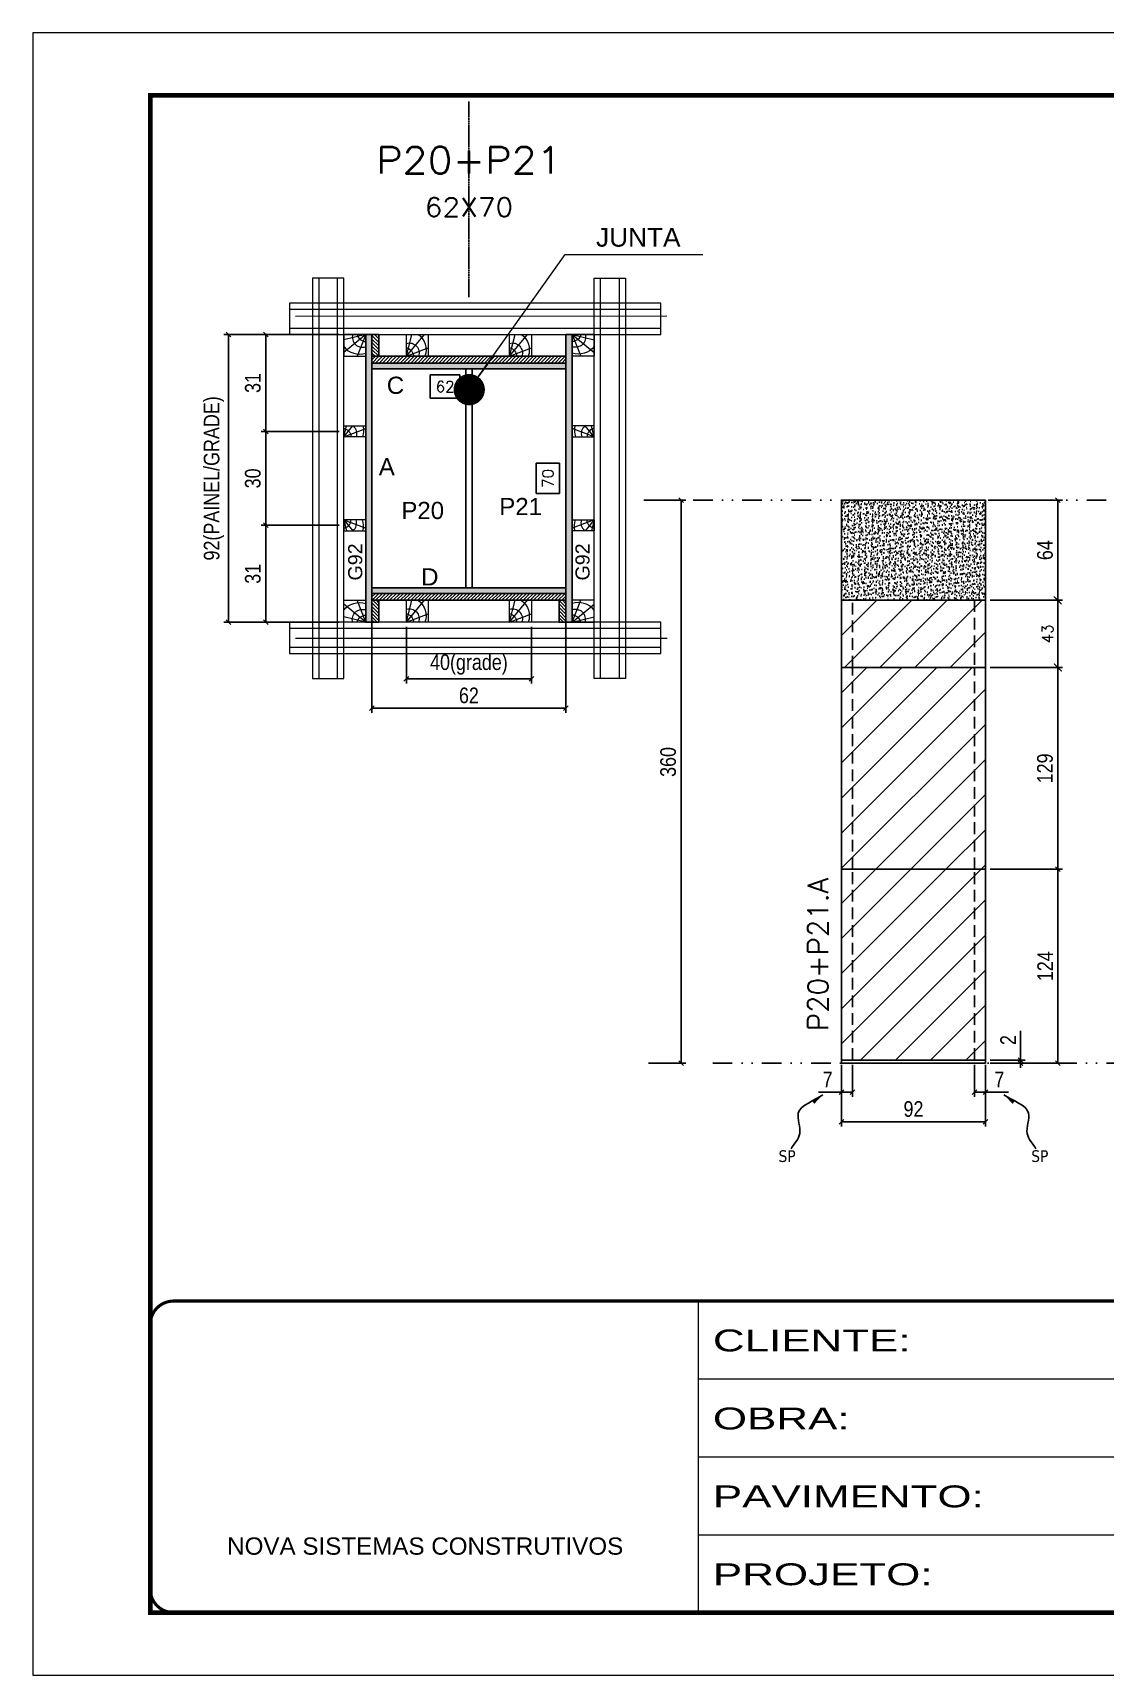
# Model space of a CAD drawing. Extents: x 2949 to 9203, y -16089 to 12527.
# Drawn here: x 4548 to 5233, y 10328 to 11378 of the extents above; entities that cross this region are included whole.
import ezdxf
from ezdxf.enums import TextEntityAlignment as Align

# ---------------------------------------------------------------- set-up
doc = ezdxf.new("R2010")
doc.units = 0
for name, pattern in [('CONTINUO', [0]), ('DASHED', [0.75, 0.5, -0.25]), ('DIVIDE2', [0.625, 0.25, -0.125, 0, -0.125, 0, -0.125]), ('HIDDEN', [0.375, 0.25, -0.125])]:
    doc.linetypes.add(name, pattern=pattern)
for name, color, linetype in [('CHAPA', 1, 'Continuous'), ('COTA', 241, 'Continuous'), ('cotas', 4, 'Continuous'), ('MEIO_PONT', 93, 'Continuous'), ('Nível', 160, 'Continuous'), ('Painéis', 200, 'Continuous'), ('SARRAFO', 251, 'Continuous'), ('Sarrafo de Pressão', 42, 'HIDDEN'), ('texto', 7, 'Continuous'), ('Texto de Titulo', 7, 'Continuous'), ('Texto Qtd Sarr', 242, 'Continuous'), ('TEXTO_GERAL', 7, 'Continuous')]:
    doc.layers.add(name, color=color, linetype=linetype)
for name, color, linetype, lineweight in [('Folhas', 255, 'Continuous', 9), ('Hachura', 251, 'Continuous', 9), ('Madeira', 126, 'Continuous', 18), ('Perfil Metálico', 224, 'Continuous', 18), ('SARRAFO DE PRESSAO', 251, 'DASHED', 9), ('Texto Seção', 7, 'Continuous', 15)]:
    doc.layers.add(name, color=color, linetype=linetype, lineweight=lineweight)
doc.styles.add('ARIAL', font='arial.ttf')
doc.styles.add('COTA TECNICA', font='techl___.ttf', dxfattribs={"height": 10})
doc.styles.add('COTA TECNICA 2X', font='techl___.ttf', dxfattribs={"height": 10})
doc.styles.add('COTA TECNICA-50', font='techl___.ttf', dxfattribs={"height": 10})
doc.styles.add('REGUA-120', font='ROMANS.shx', dxfattribs={"height": 15})
doc.styles.add('ROMANS', font='romans.shx')
doc.styles.add('SANSSERIF', font='sas_____.pfb')
doc.styles.get("Standard").update_dxf_attribs({"font": 'arial.ttf'})
doc.styles.add('Tecnologia', font='')
doc.styles.get('Tecnologia').set_extended_font_data('Forgotten Futurist')
doc.dimstyles.new('3x', dxfattribs={"dimtxt": 10, "dimasz": 5, "dimexe": 7, "dimexo": 5, "dimgap": 4, "dimtad": 1, "dimdec": 4, "dimlfac": 0.333333, "dimdsep": 46, "dimtxsty": 'Standard', "dimblk": 'DOT', "dimcen": 0.09, "dimclrd": 1, "dimclre": 1, "dimclrt": 2, "dimadec": 0, "dimazin": 2, "dimtfac": 1, "dimtdec": 4, "dimtmove": 0, "dimatfit": 3, "dimldrblk": 'DOT', "dimfxl": 1, "dimtolj": 1, "dimtzin": 0, "dimlwd": 9, "dimlwe": 9, "dimarcsym": 0})
doc.dimstyles.new('COTA PAINEL-50', dxfattribs={"dimtxt": 10, "dimasz": 3, "dimexe": 3, "dimexo": 3, "dimgap": 3, "dimtad": 1, "dimdec": 1, "dimzin": 12, "dimdsep": 46, "dimtxsty": 'COTA TECNICA-50', "dimblk1": 'OBLIQUE', "dimblk2": 'OBLIQUE', "dimsah": 1, "dimcen": 0.9, "dimclrd": 4, "dimclre": 4, "dimclrt": 240, "dimadec": 1, "dimazin": 3, "dimtfac": 1, "dimtdec": 1, "dimtmove": 0, "dimatfit": 3, "dimfxl": 1, "dimtolj": 1, "dimtzin": 12, "dimarcsym": 0})
doc.dimstyles.new('Cota Paínel', dxfattribs={"dimtxt": 7, "dimasz": 5, "dimexe": 3, "dimexo": 3, "dimgap": 3, "dimtad": 1, "dimdec": 1, "dimzin": 12, "dimdsep": 46, "dimtxsty": 'ROMANS', "dimblk": 'ARCHTICK', "dimcen": 0, "dimclrd": 4, "dimclre": 4, "dimclrt": 1, "dimadec": 1, "dimazin": 3, "dimtfac": 1, "dimtdec": 1, "dimtmove": 0, "dimatfit": 3, "dimldrblk": 'OBLIQUE', "dimfxl": 1, "dimtolj": 1, "dimtzin": 12, "dimarcsym": 0})
doc.dimstyles.new('PAINEL', dxfattribs={"dimtxt": 10, "dimasz": 3, "dimexe": 3, "dimexo": 3, "dimgap": 3, "dimtad": 1, "dimdec": 1, "dimzin": 12, "dimdsep": 46, "dimtxsty": 'COTA TECNICA', "dimblk1": 'OBLIQUE', "dimblk2": 'OBLIQUE', "dimsah": 1, "dimcen": 0.9, "dimclrd": 4, "dimclre": 4, "dimclrt": 240, "dimadec": 1, "dimazin": 3, "dimtfac": 1, "dimtdec": 1, "dimtmove": 0, "dimatfit": 3, "dimfxl": 1, "dimtolj": 1, "dimtzin": 12, "dimarcsym": 0})
doc.dimstyles.new('SECAO PILAR', dxfattribs={"dimtxt": 10, "dimasz": 3, "dimexe": 3, "dimexo": 3, "dimgap": 3, "dimtad": 1, "dimdec": 1, "dimlfac": 0.5, "dimzin": 12, "dimdsep": 46, "dimtxsty": 'COTA TECNICA 2X', "dimblk1": 'OBLIQUE', "dimblk2": 'OBLIQUE', "dimsah": 1, "dimcen": 0.9, "dimclrd": 256, "dimclre": 256, "dimclrt": 256, "dimadec": 1, "dimazin": 3, "dimtfac": 1, "dimtdec": 1, "dimtmove": 0, "dimatfit": 3, "dimfxl": 1, "dimtolj": 1, "dimtzin": 12, "dimarcsym": 0})
doc.dimstyles.new('SECÇÃO 2', dxfattribs={"dimtxt": 7, "dimasz": 6, "dimexe": 0.18, "dimexo": 2, "dimgap": -4, "dimtad": 3, "dimdec": 1, "dimlfac": 0.5, "dimzin": 12, "dimdsep": 46, "dimtxsty": 'ROMANS', "dimblk": 'ARCHTICK', "dimcen": 0.09, "dimse1": 1, "dimse2": 1, "dimsd1": 1, "dimsd2": 1, "dimclrd": 180, "dimclre": 5, "dimclrt": 1, "dimadec": 0, "dimazin": 3, "dimtfac": 1, "dimtdec": 1, "dimtofl": 0, "dimtmove": 0, "dimatfit": 3, "dimldrblk": 'ARCHTICK', "dimfxl": 1, "dimtolj": 1, "dimtzin": 0, "dimarcsym": 0})
doc.dimstyles.get("Standard").update_dxf_attribs({"dimtxt": 0.18, "dimasz": 0.18, "dimexe": 0.18, "dimexo": 0.0625, "dimgap": 0.09, "dimtad": 0, "dimtih": 1, "dimtoh": 1, "dimdec": 4, "dimzin": 0, "dimdsep": 46, "dimtxsty": 'Standard', "dimcen": 0.09, "dimadec": 0, "dimazin": 0, "dimtfac": 1, "dimtdec": 4, "dimtofl": 0, "dimtmove": 0, "dimatfit": 3, "dimfxl": 1, "dimtolj": 1, "dimtzin": 0, "dimarcsym": 0})
pattern_1 = [(135, (-18127.0793, 20504.2895), (-1.12253202, -1.12253202), [])]
pattern_2 = [(45, (-126085.963, -22713.47), (-11.2253202, 11.2253202), [])]

# ---------------------------------------------------------------- blocks, each defined once
blk = doc.blocks.new('9999999999')
at = {"color": 30, "linetype": 'CONTINUO'}
for p, q in [((98564.6, 34230.2), (98564.6, 34429.4)), ((98564.6, 34379.6), (99584, 34379.6)), ((98564.6, 34329.8), (99488, 34329.8)), ((98564.6, 34280), (99488, 34280))]:
    blk.add_line(p, q, dxfattribs=at)
at = {"color": 30, "linetype": 'CONTINUO', "const_width": 2}
blk.add_lwpolyline([(99584, 34230.2), (99584, 34414.4, 0.414214), (99569, 34429.4), (98229, 34429.4, 0.414214), (98214, 34414.4), (98214, 34245.2, 0.414214), (98229, 34230.2), (99584, 34230.2)], format="xyb", dxfattribs=at)
at = {"layer": 'Folhas'}
blk.add_lwpolyline([(98139, 34190.2), (99624, 34190.2), (99624, 35240.2), (98139, 35240.2)], close=True, dxfattribs=at)
at = {"layer": 'Folhas', "color": 30, "const_width": 3}
blk.add_lwpolyline([(98214, 34230.2), (99584, 34230.2), (99584, 35200.2), (98214, 35200.2)], close=True, dxfattribs=at)
at = {"color": 7, "linetype": 'Continuous', "ltscale": 5, "style": 'ARIAL'}
blk.add_text('NOVA SISTEMAS CONSTRUTIVOS', height=11.059, dxfattribs=at).set_placement((98263.2, 34267.2))
at = {"layer": 'Folhas', "color": 7, "style": 'Tecnologia', "width": 1.5}
for s, p in [('CLIENTE:', (98573.7, 34397.2)), ('OBRA:', (98573.7, 34347.3)), ('PAVIMENTO:', (98573.7, 34297.5)), ('PROJETO:', (98573.7, 34247.7))]:
    blk.add_text(s, height=14, dxfattribs=at).set_placement(p)
blk = doc.blocks.new('*D3460')
at = {"layer": 'COTA', "color": 180, "lineweight": -2, "transparency": 16777216}
for p, q in [((4884.3, 11103), (4869.3, 11103)), ((4869.3, 11103), (4869.3, 11083.7)), ((4884.3, 11083.7), (4884.3, 11103)), ((4869.3, 11083.7), (4884.3, 11083.7))]:
    blk.add_line(p, q, dxfattribs=at)
at = {"layer": 'Defpoints', "color": 0, "transparency": 16777216}
for p in [(4764.3, 11163.3), (4764.3, 11023.3), (4888.3, 11023.3)]:
    blk.add_point(p, dxfattribs=at)
at = {"layer": 'COTA', "color": 1, "transparency": 16777216, "insert": (4876.8, 11093.3), "char_height": 7, "attachment_point": 5, "rotation": 90, "style": 'ROMANS'}
blk.add_mtext('\\A1;70', dxfattribs=at)
blk = doc.blocks.new('_ArchTick')
at = {"color": 0, "linetype": 'ByBlock', "const_width": 0.15}
blk.add_lwpolyline([(-0.5, -0.5), (0.5, 0.5)], dxfattribs=at)
blk = doc.blocks.new('*D3461')
at = {"layer": 'COTA', "color": 180, "lineweight": -2, "transparency": 16777216}
for p, q in [((4820.6, 11159.5), (4801.6, 11159.5)), ((4801.6, 11159.5), (4801.6, 11144.5)), ((4820.6, 11144.5), (4820.6, 11159.5)), ((4801.6, 11144.5), (4820.6, 11144.5))]:
    blk.add_line(p, q, dxfattribs=at)
at = {"layer": 'Defpoints', "color": 0, "transparency": 16777216}
for p in [(4764.3, 11163.3), (4888.3, 11163.3), (4888.3, 11140.5)]:
    blk.add_point(p, dxfattribs=at)
at = {"layer": 'COTA', "color": 1, "transparency": 16777216, "insert": (4811.1, 11152), "char_height": 7, "attachment_point": 5, "style": 'ROMANS'}
blk.add_mtext('\\A1;62', dxfattribs=at)
blk = doc.blocks.new('titulo1')
at = {"layer": 'Defpoints', "color": 252, "linetype": 'HIDDEN', "ltscale": 2}
blk.add_line((0, 0), (0, 125), dxfattribs=at)
at = {"layer": 'Defpoints', "style": 'ROMANS', "oblique": 15}
blk.add_attdef('FOLHA', text='', height=10, dxfattribs=at).set_placement((0, 15.6), align=Align.MIDDLE_CENTER)
at = {"layer": 'Texto Qtd Sarr', "color": 3, "style": 'ROMANS', "oblique": 15}
for tag, height, p in [('TITULO', 17, (0, 71.4)), ('SEÇÃO', 12, (0, 41.5))]:
    blk.add_attdef(tag, text='', height=height, dxfattribs=at).set_placement(p, align=Align.MIDDLE_CENTER)
blk = doc.blocks.new('_Oblique')
at = {"color": 0, "linetype": 'ByBlock', "lineweight": -2}
blk.add_line((-0.5, -0.5), (0.5, 0.5), dxfattribs=at)
blk = doc.blocks.new('*D3462')
at = {"layer": 'COTA', "lineweight": -2, "transparency": 16777216}
for p, q in [((4743.3, 11185.3), (4669.6, 11185.3)), ((4672.6, 11185.3), (4672.6, 11001.3)), ((4743.3, 11001.3), (4669.6, 11001.3))]:
    blk.add_line(p, q, dxfattribs=at)
at = {"layer": 'Defpoints', "color": 0, "transparency": 16777216}
for p in [(4746.3, 11185.3), (4672.6, 11001.3), (4746.3, 11001.3)]:
    blk.add_point(p, dxfattribs=at)
at = {"layer": 'COTA', "lineweight": -2, "transparency": 16777216, "xscale": 3, "yscale": 3, "zscale": 3}
for p, rotation in [((4672.6, 11185.3), 90), ((4672.6, 11001.3), 270)]:
    blk.add_blockref('_Oblique', p, dxfattribs=dict(at, rotation=rotation))
at = {"layer": 'COTA', "transparency": 16777216, "insert": (4663.3, 11093.3), "char_height": 10, "attachment_point": 5, "rotation": 90, "style": 'COTA TECNICA 2X'}
blk.add_mtext('\\A1;92(PAINEL/GRADE)', dxfattribs=at)
blk = doc.blocks.new('*D3463')
at = {"layer": 'COTA', "lineweight": -2, "transparency": 16777216}
for p, q in [((4743.3, 11063.3), (4693.4, 11063.3)), ((4696.4, 11063.3), (4696.4, 11001.3)), ((4743.3, 11001.3), (4693.4, 11001.3))]:
    blk.add_line(p, q, dxfattribs=at)
at = {"layer": 'Defpoints', "color": 0, "transparency": 16777216}
for p in [(4746.3, 11063.3), (4696.4, 11001.3), (4746.3, 11001.3)]:
    blk.add_point(p, dxfattribs=at)
at = {"layer": 'COTA', "lineweight": -2, "transparency": 16777216, "xscale": 3, "yscale": 3, "zscale": 3}
for p, rotation in [((4696.4, 11063.3), 90), ((4696.4, 11001.3), 270)]:
    blk.add_blockref('_Oblique', p, dxfattribs=dict(at, rotation=rotation))
at = {"layer": 'COTA', "transparency": 16777216, "insert": (4688.2, 11032.3), "char_height": 10, "attachment_point": 5, "rotation": 90, "style": 'COTA TECNICA 2X'}
blk.add_mtext('\\A1;31', dxfattribs=at)
blk = doc.blocks.new('PONTALETE')
at = {"layer": 'Madeira'}
for q in [(2.71, 7), (7, 5.76), (7, 1.74)]:
    blk.add_line((0, 0), q, dxfattribs=at)
blk.add_lwpolyline([(0, 0), (7, 0), (7, 7), (0, 7)], close=True, dxfattribs=at)
for centre, radius, start, end in [((2.04, 0.06), 6.23, 37.2818, 109.0913), ((1.09, 0.9), 3.19, 343.603, 109.9847), ((-0.21, -0.78), 3.09, 14.6322, 86.0383)]:
    blk.add_arc(centre, radius, start, end, dxfattribs=at)
blk = doc.blocks.new('MEIO PONTALETE')
at = {"layer": 'Madeira'}
for q in [(2.71, 7), (3.5, 2.88), (3.5, 0.87)]:
    blk.add_line((0, 0), q, dxfattribs=at)
blk.add_lwpolyline([(0, 0), (3.5, 0), (3.5, 7), (0, 7)], close=True, dxfattribs=at)
for centre, radius, start, end in [((2.04, 0.06), 6.23, 76.4499, 109.0913), ((1.09, 0.9), 3.19, 40.9063, 109.9847), ((-0.21, -0.78), 3.09, 14.6322, 86.0383)]:
    blk.add_arc(centre, radius, start, end, dxfattribs=at)
blk = doc.blocks.new('*D3464')
at = {"layer": 'COTA', "lineweight": -2, "transparency": 16777216}
for p, q in [((4743.3, 11185.3), (4693.4, 11185.3)), ((4696.4, 11185.3), (4696.4, 11123.3)), ((4743.3, 11123.3), (4693.4, 11123.3))]:
    blk.add_line(p, q, dxfattribs=at)
at = {"layer": 'Defpoints', "color": 0, "transparency": 16777216}
for p in [(4746.3, 11185.3), (4696.4, 11123.3), (4746.3, 11123.3)]:
    blk.add_point(p, dxfattribs=at)
at = {"layer": 'COTA', "lineweight": -2, "transparency": 16777216, "xscale": 3, "yscale": 3, "zscale": 3}
for p, rotation in [((4696.4, 11185.3), 90), ((4696.4, 11123.3), 270)]:
    blk.add_blockref('_Oblique', p, dxfattribs=dict(at, rotation=rotation))
at = {"layer": 'COTA', "transparency": 16777216, "insert": (4688.2, 11154.3), "char_height": 10, "attachment_point": 5, "rotation": 90, "style": 'COTA TECNICA 2X'}
blk.add_mtext('\\A1;31', dxfattribs=at)
blk = doc.blocks.new('*D3465')
at = {"layer": 'COTA', "lineweight": -2, "transparency": 16777216}
for p, q in [((4743.3, 11123.3), (4693.4, 11123.3)), ((4696.4, 11123.3), (4696.4, 11063.3)), ((4743.3, 11063.3), (4693.4, 11063.3))]:
    blk.add_line(p, q, dxfattribs=at)
at = {"layer": 'Defpoints', "color": 0, "transparency": 16777216}
for p in [(4746.3, 11123.3), (4696.4, 11063.3), (4746.3, 11063.3)]:
    blk.add_point(p, dxfattribs=at)
at = {"layer": 'COTA', "lineweight": -2, "transparency": 16777216, "xscale": 3, "yscale": 3, "zscale": 3}
for p, rotation in [((4696.4, 11123.3), 90), ((4696.4, 11063.3), 270)]:
    blk.add_blockref('_Oblique', p, dxfattribs=dict(at, rotation=rotation))
at = {"layer": 'COTA', "transparency": 16777216, "insert": (4688.2, 11093.3), "char_height": 10, "attachment_point": 5, "rotation": 90, "style": 'COTA TECNICA 2X'}
blk.add_mtext('\\A1;30', dxfattribs=at)
blk = doc.blocks.new('*D3484')
at = {"layer": 'COTA', "lineweight": -2, "transparency": 16777216}
for p, q in [((4764.3, 11016.7), (4764.3, 10943.4)), ((4888.3, 11016.7), (4888.3, 10943.4)), ((4764.3, 10946.4), (4888.3, 10946.4))]:
    blk.add_line(p, q, dxfattribs=at)
at = {"layer": 'Defpoints', "color": 0, "transparency": 16777216}
for p in [(4764.3, 11019.7), (4888.3, 11019.7), (4888.3, 10946.4)]:
    blk.add_point(p, dxfattribs=at)
at = {"layer": 'COTA', "lineweight": -2, "transparency": 16777216, "xscale": 3, "yscale": 3, "zscale": 3, "rotation": 180}
blk.add_blockref('_Oblique', (4764.3, 10946.4), dxfattribs=at)
at = {"layer": 'COTA', "lineweight": -2, "transparency": 16777216, "xscale": 3, "yscale": 3, "zscale": 3}
blk.add_blockref('_Oblique', (4888.3, 10946.4), dxfattribs=at)
at = {"layer": 'COTA', "transparency": 16777216, "insert": (4826.3, 10954.5), "char_height": 10, "attachment_point": 5, "style": 'COTA TECNICA 2X'}
blk.add_mtext('\\A1;62', dxfattribs=at)
blk = doc.blocks.new('_Dot')
at = {"color": 0, "linetype": 'ByBlock', "lineweight": -2}
blk.add_line((-0.5, 0), (-1, 0), dxfattribs=at)
at = {"color": 0, "linetype": 'ByBlock', "const_width": 0.5}
blk.add_lwpolyline([(-0.25, 0, 1), (0.25, 0, 1)], format="xyb", close=True, dxfattribs=at)
blk = doc.blocks.new('*D3487')
at = {"layer": 'cotas', "color": 4, "linetype": 'ByBlock', "lineweight": -2, "transparency": 16777216}
for p, q in [((4941.2, 11079.4), (4964.9, 11079.4)), ((4961.9, 11079.4), (4961.9, 10719.4)), ((4941.2, 10719.4), (4964.9, 10719.4))]:
    blk.add_line(p, q, dxfattribs=at)
at = {"layer": 'Defpoints', "color": 0, "linetype": 'ByBlock', "transparency": 16777216}
for p in [(4938.2, 11079.4), (4938.2, 10719.4), (4961.9, 10719.4)]:
    blk.add_point(p, dxfattribs=at)
at = {"layer": 'cotas', "color": 4, "linetype": 'ByBlock', "lineweight": -2, "transparency": 16777216, "xscale": 3, "yscale": 3, "zscale": 3}
for p, rotation in [((4961.9, 11079.4), 90), ((4961.9, 10719.4), 270)]:
    blk.add_blockref('_Oblique', p, dxfattribs=dict(at, rotation=rotation))
at = {"layer": 'cotas', "color": 240, "linetype": 'ByBlock', "transparency": 16777216, "insert": (4953.7, 10912), "char_height": 10, "attachment_point": 5, "rotation": 90, "style": 'COTA TECNICA'}
blk.add_mtext('\\A1;360', dxfattribs=at)
blk = doc.blocks.new('*D3468')
at = {"layer": 'COTA', "color": 4, "lineweight": -2, "transparency": 16777216}
for p, q in [((5064.5, 10718.4), (5064.5, 10679)), ((5156.5, 10718.4), (5156.5, 10679)), ((5064.5, 10682), (5156.5, 10682))]:
    blk.add_line(p, q, dxfattribs=at)
at = {"layer": 'Defpoints', "color": 0, "transparency": 16777216}
for p in [(5064.5, 10721.4), (5156.5, 10721.4), (5156.5, 10682)]:
    blk.add_point(p, dxfattribs=at)
at = {"layer": 'COTA', "color": 4, "lineweight": -2, "transparency": 16777216, "xscale": 3, "yscale": 3, "zscale": 3, "rotation": 180}
blk.add_blockref('_Oblique', (5064.5, 10682), dxfattribs=at)
at = {"layer": 'COTA', "color": 4, "lineweight": -2, "transparency": 16777216, "xscale": 3, "yscale": 3, "zscale": 3}
blk.add_blockref('_Oblique', (5156.5, 10682), dxfattribs=at)
at = {"layer": 'COTA', "color": 240, "transparency": 16777216, "insert": (5110.5, 10690.1), "char_height": 10, "attachment_point": 5, "style": 'COTA TECNICA'}
blk.add_mtext('\\A1;92', dxfattribs=at)
blk = doc.blocks.new('*D3469')
at = {"layer": 'COTA', "color": 4, "lineweight": -2, "transparency": 16777216}
for p, q in [((5159.5, 11079.4), (5205.7, 11079.4)), ((5202.7, 11015.4), (5202.7, 11079.4)), ((5159.5, 11015.4), (5205.7, 11015.4))]:
    blk.add_line(p, q, dxfattribs=at)
at = {"layer": 'Defpoints', "color": 0, "transparency": 16777216}
for p in [(5156.5, 11079.4), (5202.7, 11079.4), (5156.5, 11015.4)]:
    blk.add_point(p, dxfattribs=at)
at = {"layer": 'COTA', "color": 4, "lineweight": -2, "transparency": 16777216, "xscale": 3, "yscale": 3, "zscale": 3}
for p, rotation in [((5202.7, 11079.4), 90), ((5202.7, 11015.4), 270)]:
    blk.add_blockref('_Oblique', p, dxfattribs=dict(at, rotation=rotation))
at = {"layer": 'COTA', "color": 240, "transparency": 16777216, "insert": (5194.6, 11047.4), "char_height": 10, "attachment_point": 5, "rotation": 90, "style": 'COTA TECNICA'}
blk.add_mtext('\\A1;64', dxfattribs=at)
blk = doc.blocks.new('*D3470')
at = {"layer": 'COTA', "color": 4, "lineweight": -2, "transparency": 16777216}
for p, q in [((5064.5, 10716.4), (5064.5, 10697.9)), ((5071.5, 10718.4), (5071.5, 10697.9)), ((5064.5, 10700.9), (5049.8, 10700.9)), ((5071.5, 10700.9), (5064.5, 10700.9))]:
    blk.add_line(p, q, dxfattribs=at)
at = {"layer": 'Defpoints', "color": 0, "transparency": 16777216}
for p in [(5071.5, 10721.4), (5064.5, 10719.4), (5064.5, 10700.9)]:
    blk.add_point(p, dxfattribs=at)
at = {"layer": 'COTA', "color": 4, "lineweight": -2, "transparency": 16777216, "xscale": 3, "yscale": 3, "zscale": 3, "rotation": 180}
blk.add_blockref('_Oblique', (5064.5, 10700.9), dxfattribs=at)
at = {"layer": 'COTA', "color": 4, "lineweight": -2, "transparency": 16777216, "xscale": 3, "yscale": 3, "zscale": 3}
blk.add_blockref('_Oblique', (5071.5, 10700.9), dxfattribs=at)
at = {"layer": 'COTA', "color": 240, "transparency": 16777216, "insert": (5055.6, 10709), "char_height": 10, "attachment_point": 5, "style": 'COTA TECNICA-50'}
blk.add_mtext('\\A1;7', dxfattribs=at)
blk = doc.blocks.new('*D3471')
at = {"layer": 'COTA', "color": 4, "lineweight": -2, "transparency": 16777216}
for p, q in [((5149.5, 10718.4), (5149.5, 10697.9)), ((5156.5, 10716.4), (5156.5, 10697.9)), ((5149.5, 10700.9), (5156.5, 10700.9)), ((5156.5, 10700.9), (5171.2, 10700.9))]:
    blk.add_line(p, q, dxfattribs=at)
at = {"layer": 'Defpoints', "color": 0, "transparency": 16777216}
for p in [(5149.5, 10721.4), (5156.5, 10719.4), (5156.5, 10700.9)]:
    blk.add_point(p, dxfattribs=at)
at = {"layer": 'COTA', "color": 4, "lineweight": -2, "transparency": 16777216, "xscale": 3, "yscale": 3, "zscale": 3, "rotation": 180}
blk.add_blockref('_Oblique', (5149.5, 10700.9), dxfattribs=at)
at = {"layer": 'COTA', "color": 4, "lineweight": -2, "transparency": 16777216, "xscale": 3, "yscale": 3, "zscale": 3}
blk.add_blockref('_Oblique', (5156.5, 10700.9), dxfattribs=at)
at = {"layer": 'COTA', "color": 240, "transparency": 16777216, "insert": (5165.4, 10709), "char_height": 10, "attachment_point": 5, "style": 'COTA TECNICA-50'}
blk.add_mtext('\\A1;7', dxfattribs=at)
blk = doc.blocks.new('*D3472')
at = {"layer": 'COTA', "color": 4, "lineweight": -2, "transparency": 16777216}
for p, q in [((5159.5, 10843.4), (5205.7, 10843.4)), ((5202.7, 10719.4), (5202.7, 10843.4)), ((5159.5, 10719.4), (5205.7, 10719.4))]:
    blk.add_line(p, q, dxfattribs=at)
at = {"layer": 'Defpoints', "color": 0, "transparency": 16777216}
for p in [(5156.5, 10843.4), (5202.7, 10843.4), (5156.5, 10719.4)]:
    blk.add_point(p, dxfattribs=at)
at = {"layer": 'COTA', "color": 4, "lineweight": -2, "transparency": 16777216, "xscale": 3, "yscale": 3, "zscale": 3}
for p, rotation in [((5202.7, 10843.4), 90), ((5202.7, 10719.4), 270)]:
    blk.add_blockref('_Oblique', p, dxfattribs=dict(at, rotation=rotation))
at = {"layer": 'COTA', "color": 240, "transparency": 16777216, "insert": (5194.7, 10781.4), "char_height": 10, "attachment_point": 5, "rotation": 90, "style": 'COTA TECNICA-50'}
blk.add_mtext('\\A1;124', dxfattribs=at)
blk = doc.blocks.new('*D3473')
at = {"layer": 'COTA', "color": 4, "lineweight": -2, "transparency": 16777216}
for p, q in [((5179, 10721.4), (5179, 10740.2)), ((5159.5, 10721.4), (5182, 10721.4)), ((5179, 10719.4), (5179, 10721.4)), ((5159.5, 10719.4), (5182, 10719.4)), ((5179, 10719.4), (5179, 10716.4))]:
    blk.add_line(p, q, dxfattribs=at)
at = {"layer": 'Defpoints', "color": 0, "transparency": 16777216}
for p in [(5156.5, 10721.4), (5156.5, 10719.4), (5179, 10719.4)]:
    blk.add_point(p, dxfattribs=at)
at = {"layer": 'COTA', "color": 4, "lineweight": -2, "transparency": 16777216, "xscale": 3, "yscale": 3, "zscale": 3}
for p, rotation in [((5179, 10721.4), 270), ((5179, 10719.4), 90)]:
    blk.add_blockref('_Oblique', p, dxfattribs=dict(at, rotation=rotation))
at = {"layer": 'COTA', "color": 240, "transparency": 16777216, "insert": (5171, 10734.2), "char_height": 10, "attachment_point": 5, "rotation": 90, "style": 'COTA TECNICA-50'}
blk.add_mtext('\\A1;2', dxfattribs=at)
blk = doc.blocks.new('*D3474')
at = {"layer": 'COTA', "color": 4, "linetype": 'ByBlock', "lineweight": -2, "transparency": 16777216}
for p, q in [((5159.5, 10972.4), (5205.7, 10972.4)), ((5202.7, 10972.4), (5202.7, 10843.4)), ((5159.5, 10843.4), (5205.7, 10843.4))]:
    blk.add_line(p, q, dxfattribs=at)
at = {"layer": 'Defpoints', "color": 0, "linetype": 'ByBlock', "transparency": 16777216}
for p in [(5156.5, 10972.4), (5156.5, 10843.4), (5202.7, 10843.4)]:
    blk.add_point(p, dxfattribs=at)
at = {"layer": 'COTA', "color": 4, "linetype": 'ByBlock', "lineweight": -2, "transparency": 16777216, "xscale": 3, "yscale": 3, "zscale": 3}
for p, rotation in [((5202.7, 10972.4), 90), ((5202.7, 10843.4), 270)]:
    blk.add_blockref('_Oblique', p, dxfattribs=dict(at, rotation=rotation))
at = {"layer": 'COTA', "color": 240, "linetype": 'ByBlock', "transparency": 16777216, "insert": (5194.6, 10907.9), "char_height": 10, "attachment_point": 5, "rotation": 90, "style": 'COTA TECNICA'}
blk.add_mtext('\\A1;129', dxfattribs=at)
blk = doc.blocks.new('*D3477')
at = {"layer": 'COTA', "color": 4, "lineweight": -2, "transparency": 16777216}
for p, q in [((5159.5, 11015.4), (5205.7, 11015.4)), ((5202.7, 10972.4), (5202.7, 11015.4)), ((5159.5, 10972.4), (5205.7, 10972.4))]:
    blk.add_line(p, q, dxfattribs=at)
at = {"layer": 'Defpoints', "color": 0, "transparency": 16777216}
for p in [(5156.5, 11015.4), (5202.7, 11015.4), (5156.5, 10972.4)]:
    blk.add_point(p, dxfattribs=at)
at = {"layer": 'COTA', "color": 4, "lineweight": -2, "transparency": 16777216, "xscale": 5, "yscale": 5, "zscale": 5}
for p, rotation in [((5202.7, 11015.4), 90), ((5202.7, 10972.4), 270)]:
    blk.add_blockref('_ArchTick', p, dxfattribs=dict(at, rotation=rotation))
at = {"layer": 'COTA', "color": 1, "transparency": 16777216, "insert": (5196.2, 10993.9), "char_height": 7, "attachment_point": 5, "rotation": 90, "style": 'ROMANS'}
blk.add_mtext('\\A1;43', dxfattribs=at)
blk = doc.blocks.new('*D3694')
at = {"layer": 'COTA', "lineweight": -2, "transparency": 16777216}
for p, q in [((4786.3, 10998.3), (4786.3, 10962.1)), ((4866.3, 10998.3), (4866.3, 10962.1)), ((4786.3, 10965.1), (4866.3, 10965.1))]:
    blk.add_line(p, q, dxfattribs=at)
at = {"layer": 'Defpoints', "color": 0, "transparency": 16777216}
for p in [(4786.3, 11001.3), (4866.3, 11001.3), (4866.3, 10965.1)]:
    blk.add_point(p, dxfattribs=at)
at = {"layer": 'COTA', "lineweight": -2, "transparency": 16777216, "xscale": 3, "yscale": 3, "zscale": 3, "rotation": 180}
blk.add_blockref('_Oblique', (4786.3, 10965.1), dxfattribs=at)
at = {"layer": 'COTA', "lineweight": -2, "transparency": 16777216, "xscale": 3, "yscale": 3, "zscale": 3}
blk.add_blockref('_Oblique', (4866.3, 10965.1), dxfattribs=at)
at = {"layer": 'COTA', "transparency": 16777216, "insert": (4826.3, 10974.3), "char_height": 10, "attachment_point": 5, "style": 'COTA TECNICA 2X'}
blk.add_mtext('\\A1;40(grade)', dxfattribs=at)

msp = doc.modelspace()

# ---------------------------------------------------------------- hatches: boundary and pattern name
at = {"layer": 'COTA', "linetype": 'ByBlock'}
h = msp.add_hatch(dxfattribs=at)
h.set_pattern_fill('AR-CONC', color=256, scale=0.03)
h.set_pattern_definition([(50, (-126347.292, -18077.97), (5.46554007, -0.47817257), [0.5715, -6.2865]), (355, (-126347.292, -18077.97), (-1.05730264, 5.73170536), [0.4572, -5.02921753]), (100.4514447, (-126346.8366, -18078.01), (4.40823741, 5.25353256), [0.48570026, -5.34270734]), (46.1842, (-126347.292, -18076.446), (8.13237123, -1.26126984), [0.85725, -9.42975]), (96.6355576, (-126346.614, -18076.551), (7.122124, 7.42278374), [0.7285507, -8.01406824]), (351.184151, (-126347.292, -18076.446), (7.122124, 7.42278374), [0.685799, -7.54379196]), (21, (-126346.53, -18076.827), (4.54843174, -3.06795595), [0.5715, -6.2865]), (326, (-126346.53, -18076.827), (1.85406085, 5.52563898), [0.4572, -5.0292]), (71.451445, (-126346.151, -18077.083), (6.40249258, 2.45768307), [0.48570026, -5.34269813]), (37.5, (-126347.292, -18077.97), (0.092658098, 2.536651166), [0, -4.96824, 0, -5.1054, 0, -5.04825]), (7.5, (-126347.292, -18077.97), (2.004589875, 3.005417245), [0, -2.91084, 0, -4.85394, 0, -1.92405]), (327.5, (-126348.9913, -18077.97), (4.067717855, -0.17186232), [0, -1.905, 0, -5.9436, 0, -7.8867]), (317.5, (-126349.7533, -18077.97), (4.44387544, 0.76279473), [0, -2.4765, 0, -3.94716, 0, -5.6007])])
h.paths.add_polyline_path([(5064.49, 11015.44), (5156.49, 11015.44), (5156.49, 11079.44), (5064.49, 11079.44)])
at = {"layer": 'Hachura'}
h = msp.add_hatch(color=256, dxfattribs=at)
h.dxf.hatch_style = 1
h.paths.add_polyline_path([(4764.33, 11001.34), (4760.33, 11001.34), (4760.33, 11185.34), (4764.33, 11185.34)])
h = msp.add_hatch(color=256, dxfattribs=at)
h.dxf.hatch_style = 1
h.paths.add_polyline_path([(4764.33, 11001.34), (4760.33, 11001.34), (4760.33, 11185.34), (4764.33, 11185.34)])
h = msp.add_hatch(dxfattribs=at)
h.set_pattern_fill('ANSI31', color=256, scale=0.5, angle=90, style=0)
h.set_pattern_definition([(135, (-18127.0793, 20309.2895), (-1.12253202, -1.12253202), [])])
h.paths.add_polyline_path([(4764.33, 11171.34), (4768.73, 11171.34), (4768.73, 11185.34), (4764.33, 11185.34)])
h = msp.add_hatch(color=256, dxfattribs=at)
h.dxf.hatch_style = 1
h.paths.add_polyline_path([(4888.33, 11001.34), (4892.33, 11001.34), (4892.33, 11185.34), (4888.33, 11185.34)])
h = msp.add_hatch(color=256, dxfattribs=at)
h.dxf.hatch_style = 1
h.paths.add_polyline_path([(4888.33, 11001.34), (4892.33, 11001.34), (4892.33, 11185.34), (4888.33, 11185.34)])
h = msp.add_hatch(dxfattribs=at)
h.set_pattern_fill('ANSI31', color=256, scale=0.5, style=0)
h.set_pattern_definition([(45, (13938.2807, 34096.3458), (-1.12253202, 1.12253202), [])])
h.paths.add_polyline_path([(4888.33, 11166.94), (4888.33, 11171.34), (4764.33, 11171.34), (4764.33, 11166.94)])
h = msp.add_hatch(color=256, dxfattribs=at)
h.dxf.hatch_style = 1
h.paths.add_polyline_path([(4764.33, 11166.94), (4764.33, 11163.34), (4888.33, 11163.34), (4888.33, 11166.94)])
h = msp.add_hatch(color=256, dxfattribs=at)
h.dxf.hatch_style = 1
h.paths.add_polyline_path([(4764.33, 11166.94), (4764.33, 11163.34), (4888.33, 11163.34), (4888.33, 11166.94)])
h = msp.add_hatch(color=256, dxfattribs=at)
h.dxf.hatch_style = 1
h.paths.add_polyline_path([(4764.33, 11023.34), (4764.33, 11019.74), (4888.33, 11019.74), (4888.33, 11023.34)])
h = msp.add_hatch(color=256, dxfattribs=at)
h.dxf.hatch_style = 1
h.paths.add_polyline_path([(4764.33, 11023.34), (4764.33, 11019.74), (4888.33, 11019.74), (4888.33, 11023.34)])
h = msp.add_hatch(dxfattribs=at)
h.set_pattern_fill('ANSI31', color=256, scale=0.5, style=0)
h.set_pattern_definition([(45, (14313.2807, 33911.1458), (-1.12253202, 1.12253202), [])])
h.paths.add_polyline_path([(4888.33, 11019.74), (4888.33, 11015.34), (4764.33, 11015.34), (4764.33, 11019.74)])
h = msp.add_hatch(dxfattribs=at)
h.set_pattern_fill('ANSI31', color=256, scale=0.5, angle=90, style=0)
h.set_pattern_definition(pattern_1)
h.paths.add_polyline_path([(4764.33, 11015.34), (4768.73, 11015.34), (4768.73, 11001.34), (4764.33, 11001.34)])
h = msp.add_hatch(dxfattribs=at)
h.set_pattern_fill('ANSI31', color=256, scale=0.5, angle=90, style=0)
h.set_pattern_definition(pattern_1)
h.paths.add_polyline_path([(4888.33, 11015.34), (4883.93, 11015.34), (4883.93, 11001.34), (4888.33, 11001.34)])
h = msp.add_hatch(dxfattribs=at)
h.set_pattern_fill('ANSI31', color=256, scale=5)
h.set_pattern_definition([(45, (1456.089, 13782.901), (-11.22532, 11.22532), [])])
h.paths.add_polyline_path([(5156.49, 10972.44), (5156.49, 11015.44), (5064.49, 11015.44), (5064.49, 10972.44)])
at = {"layer": 'Hachura', "linetype": 'ByBlock'}
h = msp.add_hatch(dxfattribs=at)
h.set_pattern_fill('ANSI31', color=256, scale=5)
h.set_pattern_definition(pattern_2)
h.paths.add_polyline_path([(5156.49, 10972.44), (5064.49, 10972.44), (5064.49, 10843.44), (5156.49, 10843.44)])
h = msp.add_hatch(dxfattribs=at)
h.set_pattern_fill('ANSI31', color=256, scale=5)
h.set_pattern_definition(pattern_2)
h.paths.add_polyline_path([(5156.49, 10843.44), (5064.49, 10843.44), (5064.49, 10721.44), (5156.49, 10721.44)])

# ---------------------------------------------------------------- linework, layer by layer
for points in [[(4764.33, 11163.34), (4824.33, 11163.34), (4824.33, 11023.34), (4764.33, 11023.34)], [(4828.33, 11163.34), (4888.33, 11163.34), (4888.33, 11023.34), (4828.33, 11023.34)]]:
    msp.add_lwpolyline(points, close=True)
at = {"layer": 'CHAPA'}
for p, q in [((4824.33, 11023.34), (4824.33, 11163.34)), ((4828.33, 11023.34), (4828.33, 11163.34))]:
    msp.add_line(p, q, dxfattribs=at)
for points in [[(4764.33, 11001.34), (4760.33, 11001.34), (4760.33, 11185.34), (4764.33, 11185.34)], [(4764.33, 11001.34), (4760.33, 11001.34), (4760.33, 11185.34), (4764.33, 11185.34)], [(4888.33, 11001.34), (4892.33, 11001.34), (4892.33, 11185.34), (4888.33, 11185.34)], [(4888.33, 11001.34), (4892.33, 11001.34), (4892.33, 11185.34), (4888.33, 11185.34)], [(4764.33, 11166.94), (4764.33, 11163.34), (4888.33, 11163.34), (4888.33, 11166.94)], [(4764.33, 11166.94), (4764.33, 11163.34), (4888.33, 11163.34), (4888.33, 11166.94)], [(4764.33, 11023.34), (4764.33, 11019.74), (4888.33, 11019.74), (4888.33, 11023.34)], [(4764.33, 11023.34), (4764.33, 11019.74), (4888.33, 11019.74), (4888.33, 11023.34)]]:
    msp.add_lwpolyline(points, close=True, dxfattribs=at)
at = {"layer": 'COTA', "linetype": 'ByBlock'}
msp.add_lwpolyline([(5064.49, 11015.44), (5156.49, 11015.44), (5156.49, 11079.44), (5064.49, 11079.44)], close=True, dxfattribs=at)
at = {"layer": 'Hachura'}
for p, q in [((4715.53, 11197.12), (4952.8, 11197.13)), ((4715.53, 10991.06), (4953.12, 10991.05))]:
    msp.add_line(p, q, dxfattribs=at)
at = {"layer": 'Madeira'}
for points in [[(4760.33, 11001.34), (4746.33, 11001.34), (4746.33, 11185.34), (4760.33, 11185.34)], [(4786.33, 11171.34), (4786.33, 11185.34), (4866.33, 11185.34), (4866.33, 11171.34)], [(4892.33, 11001.34), (4906.33, 11001.34), (4906.33, 11185.34), (4892.33, 11185.34)], [(4786.33, 11001.34), (4786.33, 11015.34), (4866.33, 11015.34), (4866.33, 11001.34)]]:
    msp.add_lwpolyline(points, close=True, dxfattribs=at)
at = {"layer": 'Nível', "color": 4, "linetype": 'DIVIDE2', "ltscale": 50}
for p, q in [((4938.19, 11079.44), (5992.53, 11079.44)), ((4982.19, 10719.44), (5992.53, 10719.44))]:
    msp.add_line(p, q, dxfattribs=at)
at = {"layer": 'Painéis'}
for p, q in [((5064.49, 11015.44), (5156.49, 11015.44)), ((5064.49, 10972.44), (5064.49, 11015.44)), ((5156.49, 11015.44), (5156.49, 10972.44)), ((5156.49, 10972.44), (5064.49, 10972.44))]:
    msp.add_line(p, q, dxfattribs=at)
for points in [[(4824.33, 11163.34), (4764.33, 11163.34), (4764.33, 11023.34), (4824.33, 11023.34)], [(5064.49, 10843.44), (5156.49, 10843.44), (5156.49, 10972.44), (5064.49, 10972.44)], [(5064.49, 10721.44), (5156.49, 10721.44), (5156.49, 10843.44), (5064.49, 10843.44)], [(5064.49, 10721.44), (5156.49, 10721.44), (5156.49, 10719.44), (5064.49, 10719.44)]]:
    msp.add_lwpolyline(points, close=True, dxfattribs=at)
at = {"layer": 'Perfil Metálico'}
for points in [[(4726.33, 10965.34), (4746.33, 10965.34), (4746.33, 11221.34), (4726.33, 11221.34)], [(4742.33, 11221.34), (4730.33, 11221.34), (4730.33, 10965.34), (4742.33, 10965.34)], [(4926.33, 10965.34), (4906.33, 10965.34), (4906.33, 11221.34), (4926.33, 11221.34)], [(4910.33, 11221.34), (4922.33, 11221.34), (4922.33, 10965.34), (4910.33, 10965.34)], [(4711.71, 11205.34), (4711.71, 11185.34), (4949.02, 11185.34), (4949.02, 11205.34)], [(4949.02, 11189.34), (4949.02, 11201.34), (4711.71, 11201.34), (4711.71, 11189.34)], [(4711.71, 11001.34), (4711.71, 10981.34), (4949.02, 10981.34), (4949.02, 11001.34)], [(4949.02, 10985.34), (4949.02, 10997.34), (4711.71, 10997.34), (4711.71, 10985.34)]]:
    msp.add_lwpolyline(points, close=True, dxfattribs=at)
at = {"layer": 'SARRAFO'}
for points in [[(4768.73, 11185.34), (4768.73, 11171.34), (4764.33, 11171.34), (4764.33, 11185.34)], [(4764.33, 11171.34), (4888.33, 11171.34), (4888.33, 11166.94), (4764.33, 11166.94)], [(4764.33, 11015.34), (4888.33, 11015.34), (4888.33, 11019.74), (4764.33, 11019.74)], [(4768.73, 11001.34), (4768.73, 11015.34), (4764.33, 11015.34), (4764.33, 11001.34)], [(4883.93, 11001.34), (4883.93, 11015.34), (4888.33, 11015.34), (4888.33, 11001.34)]]:
    msp.add_lwpolyline(points, close=True, dxfattribs=at)
at = {"layer": 'Sarrafo de Pressão', "ltscale": 30}
for p, q in [((5071.49, 10972.44), (5071.49, 11015.44)), ((5149.49, 11015.44), (5149.49, 10972.44)), ((5071.49, 10843.44), (5071.49, 10972.44)), ((5149.49, 10843.44), (5149.49, 10972.44)), ((5071.49, 10721.44), (5071.49, 10843.44)), ((5149.49, 10721.44), (5149.49, 10843.44))]:
    msp.add_line(p, q, dxfattribs=at)

# ---------------------------------------------------------------- block references
at = {"layer": 'MEIO_PONT'}
for name, p, xscale, yscale, zscale, rotation in [('PONTALETE', (4760.33, 11185.34), 2, 2, 2, 180), ('PONTALETE', (4786.33, 11171.34), -2, 2, 2, 270), ('PONTALETE', (4852.33, 11171.34), -2, 2, 2, 270), ('PONTALETE', (4892.33, 11185.34), -2, 2, 2, 180), ('MEIO PONTALETE', (4746.33, 11119.84), -1.999999997962732, 1.999999997962732, 1.999999997962732, 270), ('MEIO PONTALETE', (4906.33, 11119.84), 1.999999997962732, 1.999999997962732, 1.999999997962732, 90.00000000000001), ('MEIO PONTALETE', (4746.33, 11066.84), 1.999999997962732, 1.999999997962732, 1.999999997962732, 270), ('MEIO PONTALETE', (4906.33, 11066.84), -1.999999997962732, 1.999999997962732, 1.999999997962732, 90), ('PONTALETE', (4786.33, 11001.34), -2, 2, 2, 270), ('PONTALETE', (4852.33, 11001.34), -2, 2, 2, 270)]:
    msp.add_blockref(name, p, dxfattribs=dict(at, xscale=xscale, yscale=yscale, zscale=zscale, rotation=rotation))
at = {"layer": 'MEIO_PONT', "yscale": 2, "zscale": 2}
for p, xscale in [((4760.33, 11001.34), -2), ((4892.33, 11001.34), 2)]:
    msp.add_blockref('PONTALETE', p, dxfattribs=dict(at, xscale=xscale))
at = {"layer": 'SARRAFO DE PRESSAO', "color": 6, "linetype": 'ByBlock'}
msp.add_blockref('9999999999', (-93591.44, -23862.05), dxfattribs=at)
at = {"layer": 'Texto Seção'}
ref = msp.add_blockref('titulo1', (4826.33, 11209.21), dxfattribs=at)
ref.add_attrib('TITULO', 'P20+P21', dxfattribs={"layer": 'Texto de Titulo', "color": 7, "height": 17, "style": 'ROMANS', "width": 1.1}).set_placement((4826.33, 11296.71), align=Align.MIDDLE_CENTER)
ref.add_attrib('SEÇÃO', '62X70', dxfattribs={"layer": 'Texto de Titulo', "color": 7, "height": 12, "style": 'ROMANS', "width": 1.1}).set_placement((4826.33, 11266.71), align=Align.MIDDLE_CENTER)

# ---------------------------------------------------------------- texts
at = {"color": 0, "linetype": 'Continuous', "ltscale": 5, "style": 'ARIAL'}
msp.add_text('JUNTA', height=12, dxfattribs=at).set_placement((4907.58, 11241.46))
at = {"layer": 'texto', "color": 0, "char_height": 7.5, "attachment_point": 5}
for insert in [(5029.71, 10659.95), (5191.27, 10659.95)]:
    msp.add_mtext('{\\fTahoma|b0|i0|c0|p34;\\C4;SP}', dxfattribs=dict(at, insert=insert))
at = {"layer": 'Texto Seção', "insert": (5055.94, 10739.91), "char_height": 13, "width": 285.3299, "attachment_point": 7, "rotation": 90, "style": 'REGUA-120'}
msp.add_mtext('P20+P21.A', dxfattribs=at)
at = {"layer": 'TEXTO_GERAL', "style": 'ARIAL'}
for s, p in [('C', (4779.35, 11152.84)), ('A', (4773.79, 11100.78)), ('P20', (4796.75, 11072.81)), ('P21', (4859.37, 11075.31)), ('D', (4801.33, 11030.34))]:
    msp.add_text(s, height=11, dxfattribs=at).set_placement(p, align=Align.MIDDLE_CENTER)
at = {"layer": 'TEXTO_GERAL', "color": 0, "linetype": 'Continuous', "style": 'SANSSERIF'}
for p in [(4753.6, 11028), (4898.93, 11028)]:
    msp.add_text('G92', height=9, rotation=90, dxfattribs=at).set_placement(p, align=Align.MIDDLE_LEFT)

# ---------------------------------------------------------------- dimensions: what is measured, and where the dimension line sits
at = {"layer": 'COTA'}
dim = msp.add_linear_dim(base=(4672.55, 11001.34), p1=(4746.33, 11185.34), p2=(4746.33, 11001.34), angle=270, text='<>(PAINEL/GRADE)', dimstyle='SECAO PILAR', dxfattribs=at)
dim.commit()
dim.dimension.update_dxf_attribs({"geometry": '*D3462', "text_midpoint": (4663.33, 11093.34)})
for base, p1, p2, angle, dimstyle, picture, middle in [((4696.39, 11123.34), (4746.33, 11185.34), (4746.33, 11123.34), 270, 'SECAO PILAR', '*D3464', (4688.17, 11154.34)), ((4696.39, 11063.34), (4746.33, 11123.34), (4746.33, 11063.34), 270, 'SECAO PILAR', '*D3465', (4688.17, 11093.34)), ((4696.39, 11001.34), (4746.33, 11063.34), (4746.33, 11001.34), 270, 'SECAO PILAR', '*D3463', (4688.17, 11032.34)), ((5202.73, 11015.44), (5156.49, 10972.44), (5156.49, 11015.44), 90, 'Cota Paínel', '*D3477', (5196.23, 10993.94)), ((5202.73, 10843.44), (5156.49, 10719.44), (5156.49, 10843.44), 90, 'COTA PAINEL-50', '*D3472', (5194.65, 10781.44)), ((5064.49, 10700.93), (5071.49, 10721.44), (5064.49, 10719.44), 180, 'COTA PAINEL-50', '*D3470', (5055.62, 10709.01))]:
    dim = msp.add_linear_dim(base=base, p1=p1, p2=p2, angle=angle, dimstyle=dimstyle, dxfattribs=at)
    dim.commit()
    dim.dimension.update_dxf_attribs({"geometry": picture, "text_midpoint": middle})
for base, p1, p2, angle, dimstyle, picture, middle in [((4888.33, 11023.34), (4764.33, 11163.34), (4764.33, 11023.34), 270, 'SECÇÃO 2', '*D3460', (4888.33, 11093.34)), ((5179.01, 10719.44), (5156.49, 10721.44), (5156.49, 10719.44), 90, 'COTA PAINEL-50', '*D3473', (5179.01, 10734.19))]:
    dim = msp.add_linear_dim(base=base, p1=p1, p2=p2, angle=angle, dimstyle=dimstyle, dxfattribs=at)
    dim.commit()
    dim.dimension.update_dxf_attribs({"geometry": picture, "text_midpoint": middle, "dimtype": 160})
dim = msp.add_linear_dim(base=(4888.33, 11140.55), p1=(4764.33, 11163.34), p2=(4888.33, 11163.34), dimstyle='SECÇÃO 2', dxfattribs=at)
dim.commit()
dim.dimension.update_dxf_attribs({"geometry": '*D3461', "text_midpoint": (4811.11, 11140.55), "dimtype": 160})
dim = msp.add_linear_dim(base=(5202.73, 11079.44), p1=(5156.49, 11015.44), p2=(5156.49, 11079.44), angle=90, dimstyle='PAINEL', override={"dimarcsym": 2}, dxfattribs=at)
dim.commit()
dim.dimension.update_dxf_attribs({"geometry": '*D3469', "text_midpoint": (5202.73, 11047.44), "dimtype": 160})
for base, p1, p2, dimstyle, picture, middle in [((4888.33, 10946.43), (4764.33, 11019.74), (4888.33, 11019.74), 'SECAO PILAR', '*D3484', (4826.33, 10954.53)), ((5156.49, 10700.93), (5149.49, 10721.44), (5156.49, 10719.44), 'COTA PAINEL-50', '*D3471', (5165.35, 10709.01))]:
    dim = msp.add_linear_dim(base=base, p1=p1, p2=p2, dimstyle=dimstyle, dxfattribs=at)
    dim.commit()
    dim.dimension.update_dxf_attribs({"geometry": picture, "text_midpoint": middle})
dim = msp.add_linear_dim(base=(4866.33, 10965.12), p1=(4786.33, 11001.34), p2=(4866.33, 11001.34), text='<>(grade)', dimstyle='SECAO PILAR', dxfattribs=at)
dim.commit()
dim.dimension.update_dxf_attribs({"geometry": '*D3694', "text_midpoint": (4826.33, 10974.34)})
at = {"layer": 'COTA', "linetype": 'ByBlock'}
dim = msp.add_linear_dim(base=(5202.73, 10843.44), p1=(5156.49, 10972.44), p2=(5156.49, 10843.44), angle=90, dimstyle='PAINEL', dxfattribs=at)
dim.commit()
dim.dimension.update_dxf_attribs({"geometry": '*D3474', "text_midpoint": (5194.64, 10907.94)})
at = {"layer": 'COTA'}
dim = msp.add_linear_dim(base=(5156.49, 10681.99), p1=(5064.49, 10721.44), p2=(5156.49, 10721.44), dimstyle='PAINEL', override={"dimarcsym": 2}, dxfattribs=at)
dim.commit()
dim.dimension.update_dxf_attribs({"geometry": '*D3468', "text_midpoint": (5110.49, 10690.08)})
at = {"layer": 'cotas', "linetype": 'ByBlock'}
dim = msp.add_linear_dim(base=(4961.91, 10719.44), p1=(4938.19, 11079.44), p2=(4938.19, 10719.44), angle=90, dimstyle='PAINEL', dxfattribs=at)
dim.commit()
dim.dimension.update_dxf_attribs({"geometry": '*D3487', "text_midpoint": (4961.91, 10911.97), "dimtype": 160})

# ---------------------------------------------------------------- leaders
msp.add_leader([(4826.51, 11150.04), (4887.8, 11236.46), (4975.8, 11236.46)], dimstyle='3x', override={"dimasz": 20})
at = {"layer": 'COTA', "path_type": 1}
for points in [[(5052.66, 10699.26), (5036.87, 10687.43), (5037.8, 10674.42), (5032.25, 10664.64)], [(5168.32, 10699.26), (5184.1, 10687.43), (5183.18, 10674.42), (5188.73, 10664.64)]]:
    msp.add_leader(points, dimstyle='Standard', override={"dimasz": 8}, dxfattribs=at)

doc.saveas('drawing.dxf')
